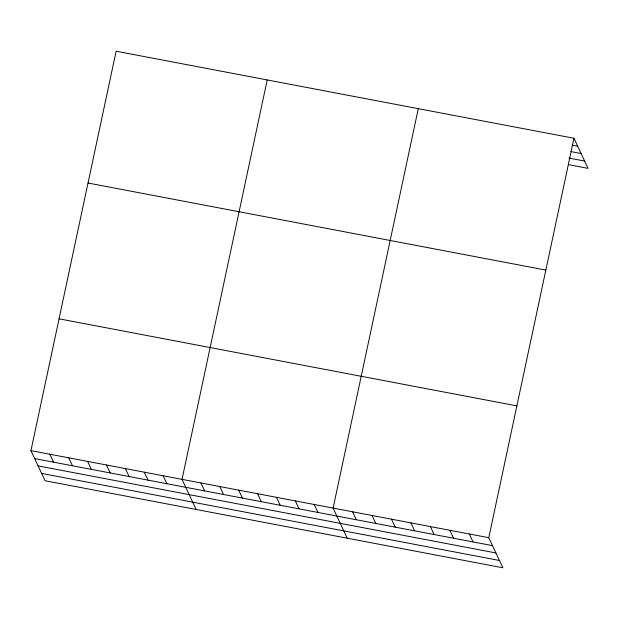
<?xml version="1.0" encoding="UTF-8"?>
<svg xmlns="http://www.w3.org/2000/svg" width="619" height="619" viewBox="0 0 619 619"><rect width="100%" height="100%" fill="white"/><g stroke="black" fill="none" stroke-linecap="round" stroke-linejoin="round"><path stroke-width="0.93" d="M573.952 138.261L488.77 537.687L502.868 567.785L45.048 480.739L30.95 450.632L116.132 51.215L573.952 138.261L588.05 168.368L568.59 164.669M267.207 79.936L182.032 479.361L196.13 509.46M418.289 108.665L333.115 508.091L347.213 538.19M572.118 145.163L577.674 146.223M570.904 151.593L581.102 153.527M568.876 158.062L584.63 161.056M88.022 183.023L545.842 270.077M59.06 318.824L516.88 405.878M30.95 450.632L488.77 537.687M34.679 458.586L492.5 545.641M38.099 465.898L495.92 552.953M41.628 473.427L499.448 560.481M469.31 533.988L473.04 541.942M449.858 530.29L453.58 538.244M430.398 526.583L434.128 534.545M410.939 522.885L414.668 530.839M391.487 519.186L395.208 527.14M372.027 515.488L375.756 523.442M352.567 511.789L356.296 519.743M314.228 504.5L317.949 512.455M295.34 500.903L299.07 508.864M276.453 497.312L280.183 505.266M257.574 493.722L261.295 501.676M238.686 490.132L242.416 498.086M219.799 486.542L223.529 494.496M200.92 482.952L204.641 490.906M163.145 475.771L166.875 483.725M144.258 472.181L147.987 480.135M125.378 468.591L129.1 476.545M106.491 465.001L110.213 472.955M87.604 461.403L91.333 469.364M68.717 457.812L72.446 465.767M49.837 454.222L53.559 462.176"/></g></svg>
